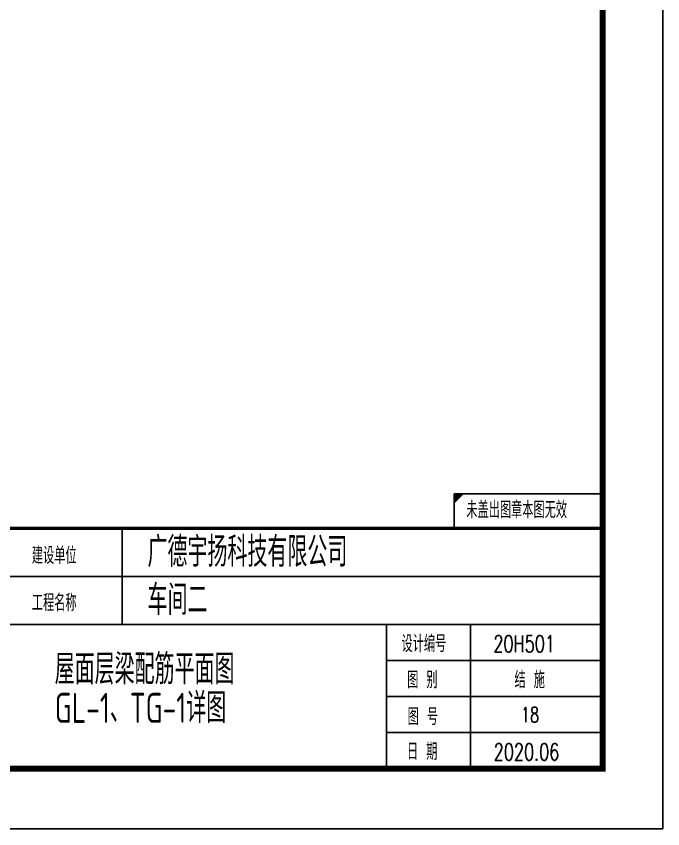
# Model space of a CAD drawing. Extents: x -2331248 to -1198620, y -977263 to -545844.
# Drawn here: x -1336332 to -1322879, y -855128 to -838225 of the extents above; entities that cross this region are included whole.
import ezdxf
from ezdxf.enums import TextEntityAlignment as Align

# ---------------------------------------------------------------- set-up
doc = ezdxf.new("R2010")
doc.units = 0
doc.header["$LTSCALE"] = 1000
doc.header["$MEASUREMENT"] = 0
doc.layers.get('0').update_dxf_attribs({"linetype": 'CONTINUOUS'})
for name, color, linetype in [('PUB_TITLE', 4, 'CONTINUOUS'), ('ROOM', 7, 'CONTINUOUS'), ('t图框', 222, 'CONTINUOUS'), ('文字', 7, 'CONTINUOUS')]:
    doc.layers.add(name, color=color, linetype=linetype)
doc.styles.add('HZ', font='tssdeng.shx', dxfattribs={"width": 0.8, "bigfont": 'tssdchn.shx'})
doc.styles.add('房间名称', font='SIMPLEX', dxfattribs={"width": 0.7, "bigfont": '0HZTXT'})

# ---------------------------------------------------------------- blocks, each defined once
blk = doc.blocks.new('ASDDA')
blk.add_line((-273366, 3061618), (-273366, 3065618))
at = {"layer": 't图框'}
for p, q in [((-273366, 3066190), (-275839, 3066190)), ((-275839, 3066190), (-275839, 3065618)), ((-275839, 3066040), (-275690, 3066190)), ((-273366, 3066190), (-273366, 3061618)), ((-273366, 3065618), (-295866, 3065618)), ((-281366, 3065618), (-281366, 3064018)), ((-273366, 3064818), (-283366, 3064818)), ((-273366, 3064018), (-295866, 3064018)), ((-276966, 3061618), (-276966, 3064018)), ((-275566, 3061618), (-275566, 3064018)), ((-276966, 3063418), (-273366, 3063418)), ((-276966, 3062818), (-273366, 3062818)), ((-276966, 3062218), (-273366, 3062218)), ((-315866, 3061618), (-273366, 3061618))]:
    blk.add_line(p, q, dxfattribs=at)
at = {"layer": 't图框', "const_width": 50}
blk.add_lwpolyline([(-295866, 3061618), (-295866, 3065618), (-273366, 3065618)], dxfattribs=at)
at = {"layer": 't图框'}
blk.add_solid([(-275839, 3066040), (-275690, 3066190), (-275839, 3066040), (-275839, 3066190)], dxfattribs=at)
at = {"style": '房间名称', "width": 0.7}
for s, p in [('未盖出图章本图无效', (-275635, 3065786)), ('建设单位', (-282868, 3065026)), ('工程名称', (-282868, 3064239)), ('设计编号', (-276714, 3063557)), ('20H501', (-275185, 3063557)), ('图 别', (-276620, 3062957)), ('结 施', (-274834, 3062957)), ('图 号', (-276611, 3062343)), ('日 期', (-276624, 3061762)), ('2020.06', (-275179, 3061757))]:
    blk.add_text(s, height=280, dxfattribs=at).set_placement(p)
at = {"layer": 'ROOM', "style": 'HZ', "width": 0.7}
for s, p in [('广德宇扬科技有限公司', (-280942, 3064977)), ('车间二', (-280942, 3064177))]:
    blk.add_text(s, height=500, dxfattribs=at).set_placement(p)

msp = doc.modelspace()

# ---------------------------------------------------------------- linework, layer by layer
at = {"layer": 'PUB_TITLE'}
msp.add_lwpolyline([(-1454253.9, -855128), (-1322878.9, -855128), (-1322878.9, -780878), (-1454253.9, -780878)], close=True, dxfattribs=at)
at = {"layer": 'PUB_TITLE', "const_width": 125}
msp.add_lwpolyline([(-1451128.9, -853878), (-1324128.9, -853878), (-1324128.9, -782128), (-1451128.9, -782128)], close=True, dxfattribs=at)

# ---------------------------------------------------------------- block references
at = {"lineweight": -3, "xscale": 1.250016957928892, "yscale": 1.250016958278138, "zscale": 1.250016957604765}
msp.add_blockref('ASDDA', (-982417.3, -4680952.9), dxfattribs=at)

# ---------------------------------------------------------------- texts
at = {"layer": 'ROOM', "style": 'HZ', "width": 0.7}
for s, height, p in [('屋面层梁配筋平面图', 625, (-1335531.5, -852121.2)), ('GL-1、TG-1详图', 625.003, (-1335531.5, -852926.2))]:
    msp.add_text(s, height=height, dxfattribs=at).set_placement(p)
at = {"layer": '文字', "style": '房间名称', "width": 0.7}
msp.add_text('18', height=314.95, dxfattribs=at).set_placement((-1325640.7, -852756.3), align=Align.MIDDLE)

doc.saveas('drawing.dxf')
